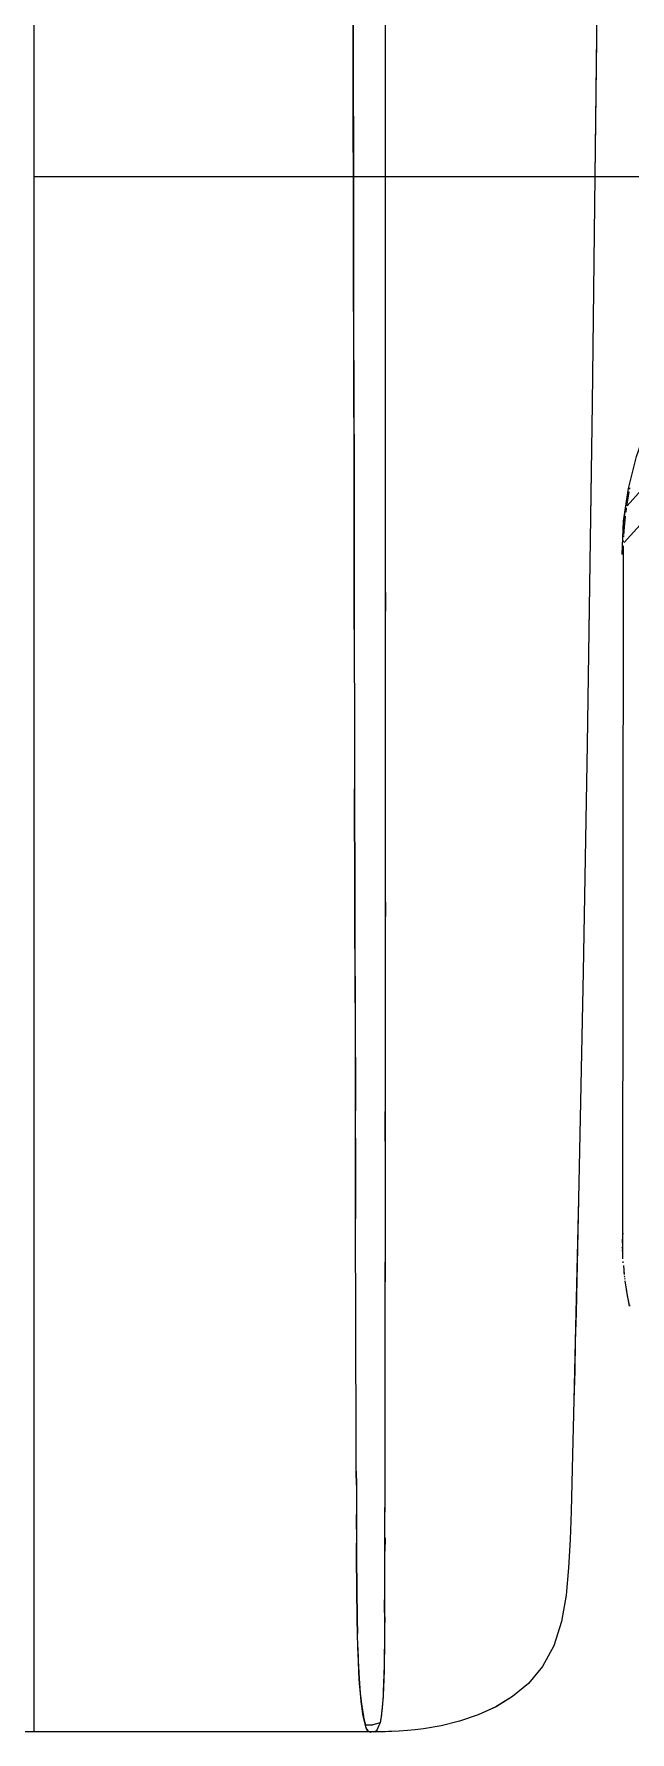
# Model space of a CAD drawing. Header units: millimetres. Extents: x 1291 to 5660, y 748 to 2981.
# Drawn here: x 2685.5 to 2711.8, y 1214.9 to 1289.9 of the extents above; entities that cross this region are included whole.
import ezdxf

# ---------------------------------------------------------------- set-up
doc = ezdxf.new("R2010")
doc.units = ezdxf.units.MM

msp = doc.modelspace()

# ---------------------------------------------------------------- linework, layer by layer
for p, q in [((2685.453, 1512.917), (2685.453, 1214.899)), ((2711.451, 1236.666), (2711.456, 1236.493)), ((2711.515, 1235.511), (2711.55, 1235.111))]:
    msp.add_line(p, q)
for points in [[(2700.958, 1508.053), (2700.983, 1242.468), (2700.978, 1241.184), (2700.953, 1219.082), (2700.933, 1218.075), (2700.919, 1217.215), (2700.884, 1216.514), (2700.844, 1215.976), (2700.805, 1215.586), (2700.756, 1215.304), (2700.706, 1215.181), (2700.662, 1215.087), (2700.627, 1215.018), (2700.593, 1214.969), (2700.563, 1214.939), (2700.528, 1214.919), (2700.504, 1214.909), (2700.484, 1214.904)], [(2700.849, 1214.909), (2700.736, 1214.904), (2684.949, 1214.904), (2684.949, 1498.908)], [(2710.182, 1450.348), (2710.291, 1441.272), (2710.39, 1431.914), (2710.562, 1409.733), (2710.661, 1387.067), (2710.696, 1363.908), (2710.661, 1340.754), (2710.562, 1318.084), (2710.39, 1295.902), (2710.325, 1289.695), (2710.256, 1283.616), (2710.133, 1273.587), (2709.99, 1263.539), (2709.911, 1258.522), (2709.822, 1253.505), (2709.728, 1248.478)], [(2699.62, 1261.238), (2699.61, 1265.929), (2699.605, 1270.61), (2699.585, 1279.967), (2699.57, 1289.34), (2699.531, 1326.621), (2699.521, 1363.903)], [(2699.566, 1293.112), (2699.566, 1289.542), (2699.57, 1288.95), (2699.57, 1286.579), (2699.575, 1285.982), (2699.575, 1283.616), (2699.97, 1283.612), (2700.351, 1283.612), (2700.696, 1283.616), (2761.453, 1283.616)], [(2710.36, 1293.616), (2710.311, 1288.599), (2710.256, 1283.602), (2710.133, 1273.578), (2709.985, 1263.529), (2709.906, 1258.517), (2709.728, 1248.473), (2709.629, 1243.451), (2709.525, 1238.439), (2709.412, 1233.417), (2709.382, 1232.148), (2709.358, 1230.854), (2709.323, 1229.565), (2709.288, 1228.336), (2709.279, 1227.743), (2709.259, 1227.141), (2709.244, 1226.519), (2709.234, 1225.891), (2709.2, 1224.647), (2709.155, 1223.398), (2709.091, 1222.153), (2708.987, 1220.949), (2708.775, 1219.778), (2708.429, 1218.707), (2707.93, 1217.793), (2707.313, 1217.048), (2706.612, 1216.47), (2705.876, 1216.02), (2705.096, 1215.66), (2704.266, 1215.378), (2703.452, 1215.176), (2702.681, 1215.048), (2702.311, 1215.003), (2701.96, 1214.969), (2701.6, 1214.944), (2701.274, 1214.924), (2701.131, 1214.919), (2700.978, 1214.909), (2700.849, 1214.904)], [(2685.453, 1283.616), (2699.575, 1283.616), (2699.585, 1277.113), (2699.605, 1270.61), (2699.61, 1265.924), (2699.63, 1256.561), (2699.645, 1251.875), (2699.674, 1237.57)], [(2711.451, 1266.906), (2711.52, 1268.378), (2711.733, 1269.825), (2712.088, 1271.242), (2712.582, 1272.629), (2712.651, 1272.797), (2712.725, 1272.97)], [(2700.988, 1268.447), (2700.998, 1271.533)], [(2711.678, 1269.069), (2713.584, 1271.183)], [(2711.792, 1269.795), (2711.802, 1269.859)], [(2711.728, 1269.825), (2711.52, 1268.378)], [(2713.096, 1269.148), (2711.55, 1267.445)], [(2711.669, 1269.079), (2711.673, 1269.138), (2711.767, 1269.677)], [(2711.713, 1269.375), (2711.723, 1269.44)], [(2711.733, 1269.499), (2711.748, 1269.558)], [(2711.535, 1267.8), (2711.604, 1268.61)], [(2711.58, 1268.378), (2711.585, 1268.437), (2711.594, 1268.496), (2711.599, 1268.551)], [(2711.629, 1268.788), (2711.634, 1268.847), (2711.644, 1268.906), (2711.649, 1268.961)], [(2711.53, 1267.687), (2711.53, 1267.746)], [(2711.54, 1267.859), (2711.54, 1267.919)], [(2711.55, 1268.032), (2711.555, 1268.087)], [(2711.486, 1235.797), (2711.51, 1267.237), (2711.515, 1267.296)], [(2711.515, 1267.464), (2711.52, 1267.519)], [(2700.998, 1265.227), (2700.988, 1264.403)], [(2699.654, 1247.105), (2699.645, 1251.875), (2699.63, 1256.556)], [(2700.988, 1251.549), (2700.983, 1250.275)], [(2699.654, 1247.11), (2699.664, 1242.335)], [(2700.978, 1241.002), (2700.988, 1243.634)], [(2699.699, 1227.704), (2699.689, 1232.8), (2699.674, 1237.57), (2699.664, 1242.34)], [(2709.525, 1238.444), (2709.417, 1233.422), (2709.382, 1232.153), (2709.348, 1230.854), (2709.323, 1229.565), (2709.293, 1228.341), (2709.279, 1227.748)], [(2700.978, 1237.357), (2700.973, 1234.785)], [(2711.51, 1236.903), (2711.451, 1236.903)], [(2711.466, 1236.261), (2711.461, 1236.316)], [(2711.471, 1236.143), (2711.466, 1236.202)], [(2711.491, 1235.797), (2711.486, 1235.851)], [(2711.506, 1235.624), (2711.501, 1235.683)], [(2711.51, 1235.511), (2711.515, 1235.451)], [(2711.525, 1235.338), (2711.535, 1235.283)], [(2711.555, 1235.111), (2711.55, 1235.165), (2711.54, 1235.224)], [(2711.57, 1234.997), (2711.56, 1235.051)], [(2711.585, 1234.884), (2711.575, 1234.938)], [(2711.659, 1234.375), (2711.589, 1234.829)], [(2711.614, 1234.656), (2711.609, 1234.716)], [(2711.777, 1233.768), (2711.787, 1233.708), (2711.649, 1234.434), (2711.644, 1234.488)], [(2711.713, 1234.098), (2711.698, 1234.153)], [(2711.728, 1233.99), (2711.743, 1233.93)], [(2711.767, 1233.822), (2711.752, 1233.876)], [(2700.973, 1230.454), (2700.978, 1233.091)], [(2699.709, 1225.798), (2699.704, 1226.425), (2699.704, 1227.704), (2699.694, 1230.252)], [(2709.259, 1227.146), (2709.249, 1226.524), (2709.234, 1225.891)], [(2699.699, 1226.425), (2699.709, 1225.793), (2699.709, 1223.23), (2699.719, 1222.588), (2699.728, 1221.255), (2699.743, 1219.887), (2699.753, 1219.255)], [(2700.968, 1224.459), (2700.973, 1225.205)], [(2699.714, 1223.867), (2699.709, 1224.504)], [(2709.2, 1224.647), (2709.16, 1223.398), (2709.091, 1222.158), (2708.977, 1220.949), (2708.78, 1219.778), (2708.429, 1218.707), (2707.935, 1217.793), (2707.313, 1217.048)], [(2700.973, 1223.472), (2700.963, 1222.884)], [(2700.143, 1215.092), (2700.168, 1215.018), (2700.227, 1214.934), (2700.282, 1214.904), (2700.356, 1214.899), (2700.282, 1214.909), (2700.227, 1214.934), (2700.173, 1215.013), (2700.143, 1215.087), (2700.114, 1215.191), (2700.079, 1215.324), (2700.035, 1215.482), (2699.995, 1215.685), (2699.961, 1215.941), (2699.921, 1216.243), (2699.882, 1216.613), (2699.847, 1217.033), (2699.817, 1217.522), (2699.793, 1218.055), (2699.773, 1218.633), (2699.753, 1219.255), (2699.743, 1219.882), (2699.728, 1221.26), (2699.719, 1222.588), (2699.714, 1223.235)], [(2700.953, 1220.178), (2700.963, 1221.334), (2700.968, 1222.543)], [(2700.963, 1219.995), (2700.953, 1219.457)], [(2700.953, 1218.934), (2700.943, 1218.682), (2700.943, 1218.435), (2700.938, 1218.198), (2700.933, 1217.966), (2700.928, 1217.536), (2700.909, 1217.141), (2700.904, 1216.959), (2700.894, 1216.786), (2700.894, 1216.623), (2700.884, 1216.47), (2700.83, 1215.848), (2700.82, 1215.749), (2700.81, 1215.66), (2700.795, 1215.576), (2700.785, 1215.497), (2700.775, 1215.428), (2700.77, 1215.364), (2700.751, 1215.304), (2700.435, 1215.225), (2700.114, 1215.196)], [(2699.773, 1218.633), (2699.788, 1218.055), (2699.817, 1217.517), (2699.842, 1217.038), (2699.877, 1216.613), (2699.921, 1216.248), (2699.956, 1215.946), (2700, 1215.69), (2700.035, 1215.487), (2700.079, 1215.319), (2700.114, 1215.196), (2700.44, 1215.225)], [(2700.859, 1216.198), (2700.84, 1215.956)], [(2706.612, 1216.47), (2705.881, 1216.02), (2705.096, 1215.66)], [(2700.751, 1215.304), (2700.706, 1215.181)], [(2704.266, 1215.378), (2703.457, 1215.176), (2702.681, 1215.048)], [(2700.459, 1214.899), (2700.459, 1214.904), (2700.449, 1214.899)], [(2700.563, 1214.904), (2700.528, 1214.899)], [(2700.627, 1215.018), (2700.593, 1214.974)], [(2701.279, 1214.924), (2701.131, 1214.919)], [(2701.96, 1214.969), (2701.605, 1214.944)]]:
    msp.add_lwpolyline(points)

doc.saveas('drawing.dxf')
